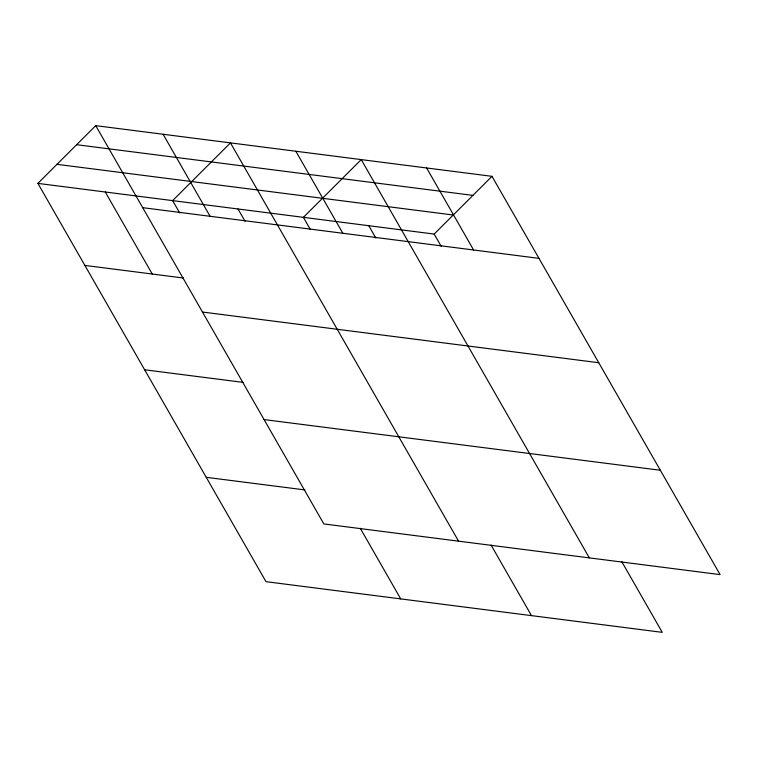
<?xml version="1.0" encoding="UTF-8"?>
<svg xmlns="http://www.w3.org/2000/svg" width="758" height="758" viewBox="0 0 758 758"><rect width="100%" height="100%" fill="white"/><g stroke="black" fill="none" stroke-linecap="round" stroke-linejoin="round"><path stroke-width="1.14" d="M621.825 561.754L662.265 632.352L266.001 581.67L37.9 183.389L95.735 125.648L491.999 176.33L720.1 574.611L323.837 523.93L95.735 125.648M37.9 183.389L434.163 234.07L491.999 176.33M76.653 144.702L472.916 195.384M56.983 164.334L453.246 215.016M142.712 207.673L538.976 258.355M84.877 265.414L183.597 278.044M202.49 312.04L598.744 362.722M144.645 369.781L243.375 382.411M264.068 419.572L660.332 470.244M206.233 477.313L304.953 489.933M426.621 167.963L473.598 249.988M434.163 234.07L441.213 246.369M589.336 557.888L361.234 159.606L303.399 217.347L310.439 229.646M368.776 225.704L375.826 238.012M295.847 151.24L342.824 233.265M491.061 545.03L531.491 615.629M458.571 541.165L230.47 142.883L172.625 200.624L179.674 212.922M238.012 208.981L245.061 221.289M163.103 134.261L210.08 216.295M360.296 528.307L400.726 598.905M105.267 192.001L152.244 274.026"/></g></svg>
